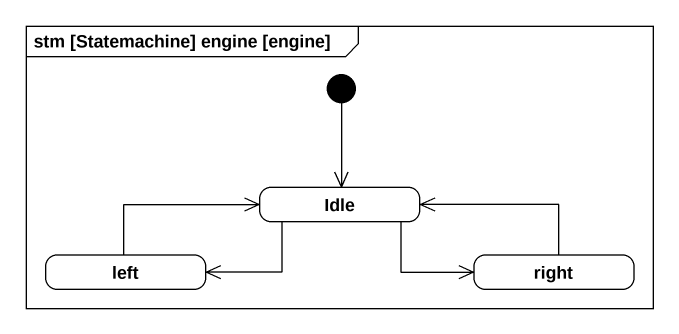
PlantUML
@startuml
mainframe stm [Statemachine] engine [engine]
hide empty description
state Idle
state "left" as left_
state "right" as right_
[*] --> Idle
Idle -left-> left_
Idle -right-> right_
left_ -right-> Idle
right_ -left-> Idle
@enduml
